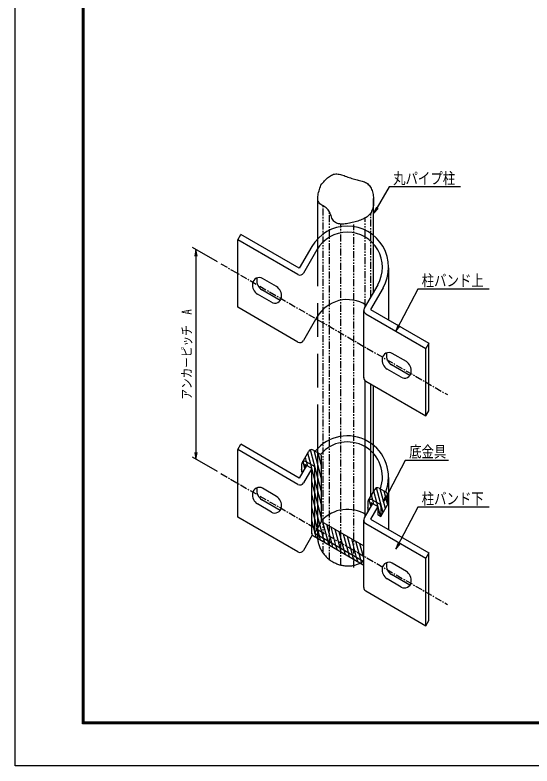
# Model space of a CAD drawing. Units: millimetres, scale not verified. Extents: x -891 to 891, y -630 to 630.
# Drawn here: x -891 to -431, y -630 to 37 of the extents above; entities that cross this region are included whole.
import ezdxf
from ezdxf.enums import TextEntityAlignment as Align

# ---------------------------------------------------------------- set-up
doc = ezdxf.new("R2010")
doc.units = ezdxf.units.MM
doc.header["$LTSCALE"] = 5
for name, pattern in [('USER1', [2, 1.25, -0.25, 0.25, -0.25]), ('USER2', [0.375, 0.25, -0.125]), ('USER3', [45, 24, -3, 6, -3, 6, -3]), ('USER4', [2.5, 1.25, -0.25, 0.25, -0.25, 0.25, -0.25])]:
    doc.linetypes.add(name, pattern=pattern)
for name, color, linetype, lineweight in [('0-1_0', 7, 'Continuous', 25), ('0-4_Center', 4, 'USER1', 25), ('0-5_Buhin', 7, 'Continuous', 25)]:
    doc.layers.add(name, color=color, linetype=linetype, lineweight=lineweight)
doc.styles.add('ＭＳ ゴシック', font='')
doc.styles.get('ＭＳ ゴシック').set_extended_font_data('MS Gothic')

# ---------------------------------------------------------------- blocks, each defined once
blk = doc.blocks.new('DARROWS')
at = {"layer": '0-1_0', "color": 2}
blk.add_line((0, 0), (-4.996, 0), dxfattribs=at)
blk.add_lwpolyline([(-5, -0.833), (0, 0), (-5, 0.833)], dxfattribs=at)

msp = doc.modelspace()

# ---------------------------------------------------------------- linework, layer by layer
at = {"layer": '0-1_0', "color": 3, "linetype": 'USER3'}
for p, q in [((-621.667, -428.642), (-621.667, -124.204)), ((-572.106, -208.784), (-572.106, -125.719)), ((-572.106, -386.078), (-572.106, -292.028))]:
    msp.add_line(p, q, dxfattribs=at)
at = {"layer": '0-1_0'}
for p, q in [((-692.849, -162.317), (-690.149, -157.64)), ((-638.187, -187.64), (-690.149, -157.64)), ((-639.328, -193.217), (-692.849, -162.317)), ((-692.849, -222.317), (-692.849, -162.317)), ((-627.087, -168.415), (-638.187, -187.64)), ((-622.411, -171.115), (-634.411, -191.899)), ((-558.793, -187.145), (-558.793, -233.479)), ((-658.298, -203.951), (-670.798, -196.734)), ((-655.166, -216.364), (-671.607, -206.872)), ((-568.371, -202.315), (-580.371, -223.099)), ((-563.694, -205.015), (-574.794, -224.24)), ((-662.925, -217.907), (-675.425, -210.69)), ((-639.328, -253.217), (-692.849, -222.317)), ((-580.851, -285.03), (-580.851, -225.03)), ((-574.794, -224.24), (-522.833, -254.24)), ((-622.411, -231.115), (-634.411, -251.899)), ((-579.053, -228.017), (-525.533, -258.917)), ((-522.833, -254.24), (-525.533, -258.917)), ((-525.533, -318.917), (-525.533, -258.917)), ((-522.833, -314.24), (-522.833, -254.24)), ((-542.943, -270.551), (-555.444, -263.334)), ((-539.811, -282.964), (-556.252, -273.472)), ((-547.571, -284.507), (-560.071, -277.29)), ((-579.053, -288.017), (-525.533, -318.917)), ((-525.533, -318.917), (-522.833, -314.24)), ((-692.849, -348.776), (-690.149, -344.099)), ((-638.187, -374.099), (-690.149, -344.099)), ((-692.849, -408.776), (-692.849, -348.776)), ((-639.328, -379.676), (-692.849, -348.776)), ((-635.619, -360.486), (-629.732, -350.29)), ((-619.651, -352.793), (-625.907, -349.181)), ((-625.651, -363.185), (-631.907, -359.573)), ((-618.271, -412.75), (-618.271, -355.183)), ((-631.707, -362.875), (-638.187, -374.099)), ((-636.047, -361.963), (-636.047, -368.684)), ((-627.031, -365.575), (-634.411, -378.358)), ((-633.287, -361.963), (-633.287, -365.612)), ((-627.031, -365.575), (-633.287, -361.963)), ((-627.031, -423.142), (-627.031, -365.575)), ((-624.271, -423.142), (-624.271, -365.575)), ((-635.307, -369.111), (-636.047, -368.684)), ((-558.793, -373.604), (-558.793, -419.937)), ((-658.298, -390.41), (-670.798, -383.193)), ((-576.902, -394.386), (-571.015, -384.19)), ((-567.191, -383.081), (-560.934, -386.693)), ((-655.166, -402.823), (-671.607, -393.331)), ((-573.191, -393.473), (-566.934, -397.085)), ((-559.554, -389.083), (-559.554, -397.877)), ((-662.925, -404.366), (-675.425, -397.149)), ((-572.991, -396.775), (-580.371, -409.558)), ((-577.331, -395.863), (-577.331, -404.292)), ((-568.314, -399.475), (-574.794, -410.699)), ((-574.571, -395.863), (-568.314, -399.475)), ((-574.571, -395.863), (-574.571, -399.512)), ((-639.328, -439.676), (-692.849, -408.776)), ((-580.851, -471.489), (-580.851, -411.489)), ((-574.794, -410.699), (-522.833, -440.699)), ((-579.053, -414.476), (-525.533, -445.376)), ((-626.667, -424.945), (-634.411, -438.358)), ((-625.651, -425.532), (-580.851, -451.397)), ((-624.271, -423.142), (-580.851, -448.21)), ((-522.833, -440.699), (-525.533, -445.376)), ((-525.533, -505.376), (-525.533, -445.376)), ((-522.833, -500.699), (-522.833, -440.699)), ((-542.943, -457.01), (-555.444, -449.793)), ((-539.811, -469.423), (-556.252, -459.931)), ((-547.571, -470.966), (-560.071, -463.749)), ((-579.053, -474.476), (-525.533, -505.376)), ((-525.533, -505.376), (-522.833, -500.699))]:
    msp.add_line(p, q, dxfattribs=at)
at = {"layer": '0-1_0', "color": 1}
for p, q in [((-710.855, -181.921), (-733.055, -169.104)), ((-618.271, -386.433), (-628.3, -349.004)), ((-618.271, -374.842), (-625.007, -349.7)), ((-618.271, -363.251), (-621.333, -351.821)), ((-710.855, -368.38), (-733.055, -355.563)), ((-634.766, -359.645), (-634.882, -359.211)), ((-633.287, -365.164), (-634.766, -359.645)), ((-635.341, -369.091), (-636.047, -366.455)), ((-563.623, -404.924), (-569.528, -382.886)), ((-561.501, -401.25), (-566.22, -383.641)), ((-559.554, -396.926), (-562.545, -385.763)), ((-575.997, -393.514), (-576.125, -393.04)), ((-574.571, -398.839), (-575.997, -393.515)), ((-576.569, -402.973), (-577.331, -400.13)), ((-601.862, -436.079), (-606.254, -419.687)), ((-626.752, -424.326), (-627.012, -423.358)), ((-598.188, -438.201), (-602.58, -421.808)), ((-594.514, -440.322), (-598.906, -423.93)), ((-590.839, -442.443), (-595.232, -426.051)), ((-587.165, -444.565), (-591.557, -428.172)), ((-583.491, -446.686), (-587.883, -430.294)), ((-580.851, -444.948), (-584.209, -432.415)), ((-600.852, -439.85), (-601.862, -436.079)), ((-597.178, -441.971), (-598.188, -438.201)), ((-593.503, -444.092), (-594.514, -440.322)), ((-589.829, -446.214), (-590.839, -442.443)), ((-586.155, -448.335), (-587.165, -444.565)), ((-582.481, -450.456), (-583.491, -446.686))]:
    msp.add_line(p, q, dxfattribs=at)
at = {"layer": '0-1_0', "color": 2}
msp.add_line((-730.055, -176.836), (-730.055, -351.295), dxfattribs=at)
at = {"layer": '0-1_0', "color": 1, "linetype": 'USER3'}
for p, q in [((-579.43, -407.929), (-579.43, -287.799)), ((-574.627, -390.446), (-574.627, -290.572))]:
    msp.add_line(p, q, dxfattribs=at)
at = {"layer": '0-1_0', "color": 3}
msp.add_lwpolyline([(-891, 630), (891, 630), (891, -630), (-891, -630)], close=True, dxfattribs=at)
at = {"layer": '0-1_0'}
for points in [[(-831, 592.5), (831, 592.5), (831, -592.5), (-831, -592.5)], [(-830.625, 592.125), (830.625, 592.125), (830.625, -592.125), (-830.625, -592.125)], [(-830.25, 591.75), (830.25, 591.75), (830.25, -591.75), (-830.25, -591.75)], [(-829.875, 591.375), (829.875, 591.375), (829.875, -591.375), (-829.875, -591.375)], [(-829.5, 591), (829.5, 591), (829.5, -591), (-829.5, -591)]]:
    msp.add_lwpolyline(points, close=True, dxfattribs=at)
at = {"layer": '0-1_0', "color": 3, "linetype": 'USER3'}
for points in [[(-618.922, -113.662), (-618.098, -112.7), (-617.273, -111.747), (-616.445, -110.81), (-615.613, -109.898), (-614.775, -109.018), (-613.929, -108.18), (-613.073, -107.39), (-612.208, -106.658), (-611.33, -105.992), (-610.439, -105.4), (-609.532, -104.889), (-608.609, -104.469), (-607.668, -104.147), (-606.707, -103.932), (-605.726, -103.826), (-604.725, -103.821), (-603.706, -103.906), (-602.668, -104.069), (-601.613, -104.302), (-600.543, -104.593), (-599.457, -104.932), (-598.357, -105.308), (-597.244, -105.711), (-596.118, -106.131), (-594.981, -106.556), (-593.833, -106.976), (-592.676, -107.381), (-591.51, -107.76), (-590.336, -108.104), (-589.158, -108.412), (-587.982, -108.696), (-586.814, -108.965), (-585.658, -109.229), (-584.521, -109.499), (-583.409, -109.783), (-582.327, -110.093), (-581.281, -110.438), (-580.277, -110.828), (-579.321, -111.274)], [(-579.321, -111.274), (-578.418, -111.785), (-577.574, -112.371), (-576.794, -113.043), (-576.082, -113.801), (-575.434, -114.639), (-574.85, -115.55), (-574.326, -116.525), (-573.862, -117.557), (-573.455, -118.639), (-573.103, -119.763), (-572.804, -120.921), (-572.557, -122.106), (-572.359, -123.31), (-572.209, -124.526), (-572.104, -125.747), (-572.044, -126.965), (-572.031, -128.176), (-572.067, -129.375), (-572.154, -130.557), (-572.294, -131.718), (-572.489, -132.853), (-572.74, -133.956), (-573.05, -135.023), (-573.42, -136.049), (-573.853, -137.029), (-574.351, -137.959), (-574.915, -138.834), (-575.546, -139.65), (-576.241, -140.41), (-576.998, -141.118), (-577.814, -141.776), (-578.684, -142.388), (-579.606, -142.957), (-580.577, -143.487), (-581.594, -143.979), (-582.653, -144.438), (-583.752, -144.867), (-584.886, -145.269), (-586.054, -145.647)], [(-620.916, -128.766), (-621.291, -127.889), (-621.539, -126.943), (-621.671, -125.934), (-621.698, -124.869), (-621.629, -123.752), (-621.475, -122.59), (-621.248, -121.389), (-620.957, -120.153), (-620.614, -118.889), (-620.228, -117.602), (-619.81, -116.298), (-619.371, -114.983), (-618.922, -113.662)], [(-586.054, -145.647), (-587.252, -146.005), (-588.476, -146.345), (-589.725, -146.671), (-590.993, -146.986), (-592.276, -147.287), (-593.566, -147.565), (-594.856, -147.815), (-596.137, -148.027), (-597.402, -148.194), (-598.643, -148.309), (-599.853, -148.364), (-601.023, -148.352), (-602.147, -148.263), (-603.217, -148.092), (-604.224, -147.83), (-605.161, -147.469), (-606.021, -147.003), (-606.796, -146.423), (-607.478, -145.721), (-608.072, -144.904), (-608.595, -143.989), (-609.067, -142.998), (-609.507, -141.952), (-609.933, -140.869), (-610.364, -139.772), (-610.82, -138.68), (-611.319, -137.614), (-611.881, -136.594), (-612.523, -135.641), (-613.266, -134.774), (-614.121, -134.01), (-615.064, -133.333), (-616.057, -132.714), (-617.059, -132.129), (-618.033, -131.548), (-618.941, -130.946), (-619.743, -130.295), (-620.403, -129.57), (-620.916, -128.766)]]:
    msp.add_lwpolyline(points, dxfattribs=at)
at = {"layer": '0-1_0', "color": 1}
for points in [[(-494.825, -115.375), (-558.217, -115.375), (-570.984, -137.167)], [(-469.398, -206.222), (-532.789, -206.222), (-551.293, -241.735)], [(-618.271, -398.024), (-624.271, -375.632), (-627.964, -361.85), (-630.64, -351.862)], [(-630.628, -363.499), (-631.638, -359.728), (-632.761, -355.537)], [(-505.381, -358.356), (-543.97, -358.356), (-562.473, -393.869)], [(-618.271, -409.615), (-624.271, -387.223), (-627.031, -376.923)], [(-565.883, -408.079), (-569.176, -395.791), (-571.882, -385.691)], [(-615.549, -431.364), (-616.559, -427.594), (-619.818, -415.43), (-624.271, -398.814), (-627.031, -388.514)], [(-571.84, -397.44), (-572.85, -393.67), (-574.003, -389.365)], [(-619.223, -429.243), (-620.233, -425.473), (-621.94, -419.105), (-624.271, -410.405), (-627.031, -400.105)], [(-469.398, -400.081), (-532.789, -400.081), (-551.293, -435.594)], [(-622.897, -427.122), (-623.908, -423.352), (-624.061, -422.779), (-624.271, -421.996), (-627.031, -411.696)], [(-611.875, -433.486), (-612.885, -429.715), (-617.277, -413.323)], [(-608.2, -435.607), (-609.211, -431.837), (-613.603, -415.444)], [(-604.526, -437.728), (-605.536, -433.958), (-609.929, -417.566)]]:
    msp.add_lwpolyline(points, dxfattribs=at)
at = {"layer": '0-1_0'}
for points in [[(-568.314, -399.475), (-568.314, -406.675), (-565.554, -408.269)], [(-565.554, -399.475), (-565.554, -408.269), (-559.554, -397.877)], [(-624.271, -423.142), (-618.271, -412.75), (-580.851, -434.354)]]:
    msp.add_lwpolyline(points, dxfattribs=at)
for centre, radius, start, end in [((-595.391, -186.715), 36.6, 330, 150), ((-595.391, -186.715), 31.2, 330, 150), ((-637.528, -190.099), 3.6, 240, 330), ((-673.798, -201.93), 6, 60, 173.68863), ((-665.946, -198.558), 10.058, 173.68863, 235.74963), ((-669.98, -198.112), 6, 161.74368, 173.68863), ((-669.765, -202.376), 10.058, 173.68863, 235.74963), ((-663.959, -212.265), 10.058, 353.68863, 55.74963), ((-659.925, -212.711), 6, 240, 353.68863), ((-595.391, -246.715), 31.2, 57.79577, 150), ((-577.253, -224.899), 3.6, 150, 240), ((-637.528, -250.099), 3.6, 240, 330), ((-558.444, -268.53), 6, 60, 173.68863), ((-550.592, -265.158), 10.058, 173.68863, 235.74963), ((-554.625, -264.712), 6, 161.74368, 173.68863), ((-554.41, -268.976), 10.058, 173.68863, 235.74963), ((-548.604, -278.865), 10.058, 353.68863, 55.74963), ((-544.571, -279.311), 6, 240, 353.68863), ((-577.253, -284.899), 3.6, 177.9242, 240), ((-595.391, -373.174), 36.6, 338.67487, 141.32513), ((-595.391, -373.174), 31.2, 340.19111, 139.80889), ((-627.287, -351.571), 2.76, 60, 152.35184), ((-621.031, -355.183), 2.76, 0, 60), ((-633.287, -361.963), 2.76, 60, 180), ((-627.031, -365.575), 2.76, 0, 60), ((-637.528, -376.558), 3.6, 240, 330), ((-673.798, -388.389), 6, 60, 173.68863), ((-665.946, -385.017), 10.058, 173.68863, 235.74963), ((-669.98, -384.571), 6, 161.74368, 173.68863), ((-568.571, -385.471), 2.76, 60, 152.35184), ((-562.314, -389.083), 2.76, 360, 60), ((-669.765, -388.835), 10.058, 173.68863, 235.74963), ((-663.959, -398.724), 10.058, 353.68863, 55.74963), ((-574.571, -395.863), 2.76, 60, 180), ((-659.925, -399.17), 6, 240, 353.68863), ((-568.314, -399.475), 2.76, 360, 60), ((-595.391, -433.174), 31.2, 57.79577, 137.16618), ((-577.253, -411.358), 3.6, 150, 240), ((-624.271, -423.142), 2.76, 180, 240), ((-637.528, -436.558), 3.6, 240, 330), ((-558.444, -454.989), 6, 60, 173.68863), ((-550.592, -451.617), 10.058, 173.68863, 235.74963), ((-554.625, -451.171), 6, 161.74368, 173.68863), ((-554.41, -455.435), 10.058, 173.68863, 235.74963), ((-548.604, -465.324), 10.058, 353.68863, 55.74963), ((-544.571, -465.77), 6, 240, 353.68863), ((-577.253, -471.358), 3.6, 177.9242, 240)]:
    msp.add_arc(centre, radius, start, end, dxfattribs=at)
at = {"layer": '0-1_0', "color": 3, "linetype": 'USER2'}
msp.add_arc((-595.391, -433.174), 36.6, 149.82302, 150, dxfattribs=at)
at = {"layer": '0-1_0', "color": 3, "linetype": 'USER3'}
msp.add_ellipse((-596.925, -428.528), major_axis=(-21.997, 12.7), ratio=0.908343, start_param=0.3949869, end_param=2.7576243, dxfattribs=at)
at = {"layer": '0-4_Center'}
for p, q in [((-707.855, -183.653), (-506.443, -299.939)), ((-707.855, -370.112), (-506.443, -486.397))]:
    msp.add_line(p, q, dxfattribs=at)
at = {"layer": '0-5_Buhin', "color": 1, "linetype": 'USER4'}
for p, q in [((-617.05, -440.761), (-617.05, -132.134)), ((-611.315, -446.618), (-611.315, -137.622)), ((-574.627, -213.151), (-574.627, -138.408)), ((-579.43, -221.47), (-579.43, -142.854)), ((-601.195, -451.432), (-601.195, -148.343)), ((-589.509, -453.658), (-589.509, -148.859))]:
    msp.add_line(p, q, dxfattribs=at)

# ---------------------------------------------------------------- block references
at = {"layer": '0-1_0', "xscale": 1.2, "yscale": 1.2}
for p, rotation in [((-572.106, -138.823), 235.87814), ((-730.055, -170.836), 90), ((-552.293, -243.467), 240), ((-730.055, -357.295), 270), ((-563.473, -395.601), 240), ((-552.293, -437.326), 240)]:
    msp.add_blockref('DARROWS', p, dxfattribs=dict(at, rotation=rotation))

# ---------------------------------------------------------------- texts
at = {"layer": '0-1_0', "color": 3, "style": 'ＭＳ ゴシック', "width": 0.8}
for s, p in [('丸パイプ柱', (-554.717, -115.818)), ('柱バンド上', (-529.289, -206.665)), ('底金具', (-540.47, -358.799)), ('柱バンド下', (-529.289, -400.524))]:
    msp.add_text(s, height=10.12, dxfattribs=at).set_placement(p, align=Align.BOTTOM_LEFT)
msp.add_text('アンカーピッチ\u3000A', height=8.659, rotation=90, dxfattribs=at).set_placement((-731.39, -304.392), align=Align.BOTTOM_LEFT)

doc.saveas('drawing.dxf')
